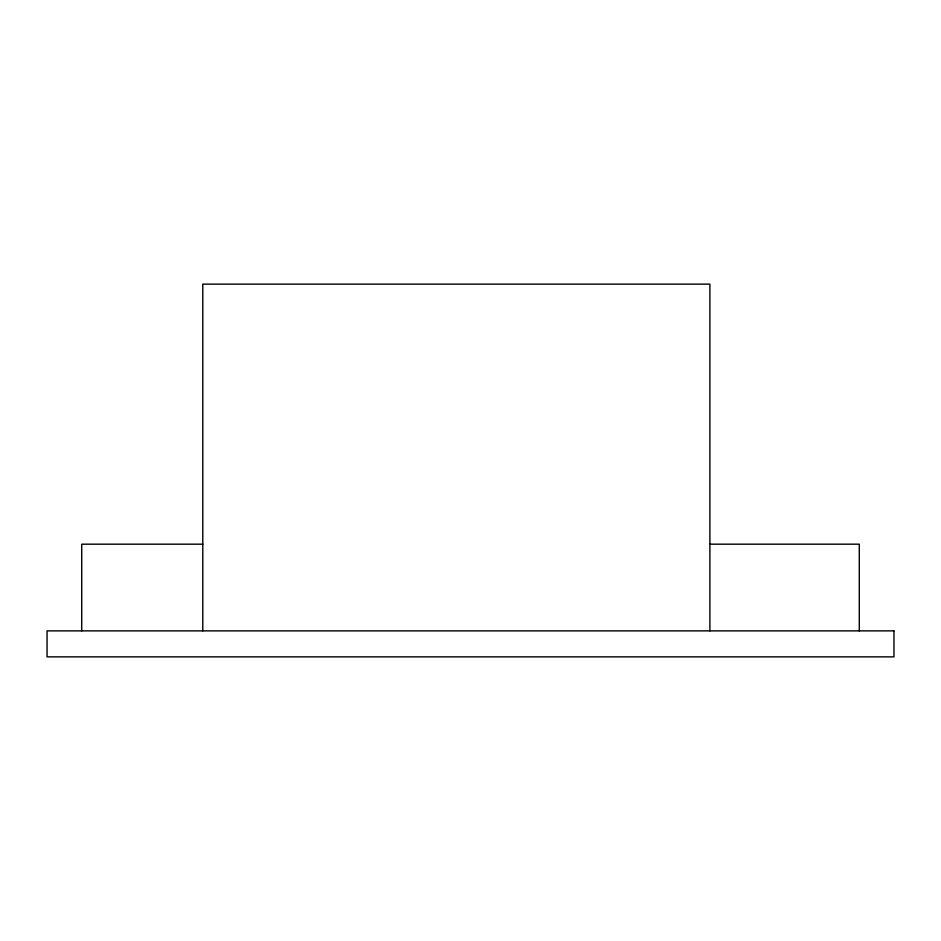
<?xml version="1.0" encoding="UTF-8"?>
<svg xmlns="http://www.w3.org/2000/svg" width="941" height="941" viewBox="0 0 941 941"><rect width="100%" height="100%" fill="white"/><g stroke="black" fill="none" stroke-linecap="round" stroke-linejoin="round"><path stroke-width="1.41" d="M202.786 544.18L81.726 544.18L81.726 630.87M709.89 544.18L859.274 544.18L859.274 630.87M709.89 630.87L709.89 284.135L202.786 284.135L202.786 630.87M893.95 630.87L47.05 630.87L47.05 656.865L893.95 656.865L893.95 630.87"/></g></svg>
